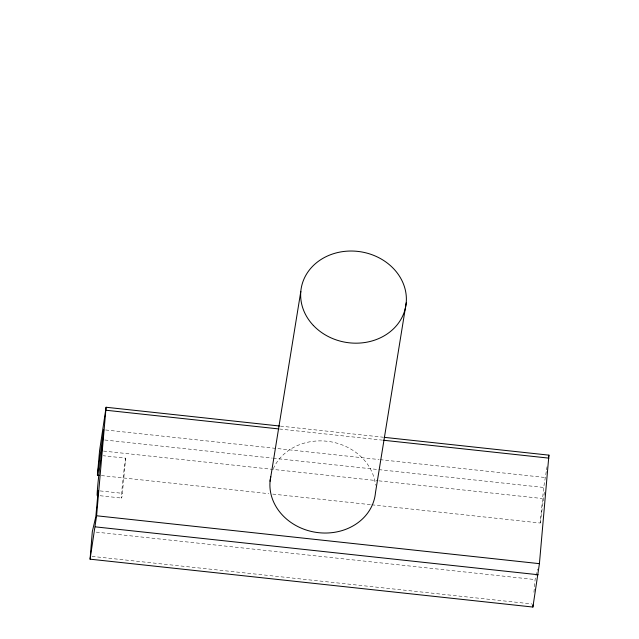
<?xml version="1.0" encoding="UTF-8"?>
<svg xmlns="http://www.w3.org/2000/svg" width="639" height="639" viewBox="0 0 639 639"><rect width="100%" height="100%" fill="white"/><g stroke="black" fill="none" stroke-linecap="round" stroke-linejoin="round"><path stroke-width="0.48" stroke-dasharray="3.19 2.4" d="M125.667 458.163L125.34 460.184A20.4 0.623 -83.8 0 0 122.121 487.869A20.4 0.623 -83.8 0 0 122.169 495.361L125.667 458.163L103.294 455.743M533.94 592.305L535.091 579.573L537.527 569.109M371.794 504.802L540.195 523.014L543.693 487.453L546.385 470.807M540.195 523.014L544.692 490.464M546.545 469.833L547.176 465.911M280.449 426.117L383.48 437.252M279.483 429.001L382.513 440.143M105.651 429.983L379.055 459.545M380.045 459.649L545.466 477.533M104.828 440.007L272.254 458.107M273.244 458.211L543.693 487.453M103.542 451.078L377.953 480.752M378.943 480.855L542.399 498.532M101.369 475.568L268.771 493.667M272.733 494.091L370.804 504.698M100.115 490.92L122.496 493.34M100.155 495.736L121.562 498.053M96.265 532.127L535.091 579.573M92.032 556.385L531.888 603.951M273.284 468.77A53.037 45.88 9.2 0 1 330.059 441.661A53.037 45.88 9.2 0 1 375.452 485.241"/><path stroke-width="0.96" d="M99.388 475.352L97.408 475.136L99.58 450.655L106.09 407.259L279.459 426.005M384.47 437.364L548.925 455.144L539.42 563.662L532.902 607.05L90.075 559.173L96.593 515.777L106.09 407.259M97.408 475.136L103.67 429.767L101.018 457.556A20.4 0.623 -83.8 0 0 97.799 485.241A20.4 0.623 -83.8 0 0 97.847 492.725L98.174 490.712L95.85 516.48L92.304 531.696L90.075 559.173M270.065 481.263L300.809 291.408M406.22 302.806L375.468 492.661A53.037 45.88 9.2 0 1 315.993 532.343A53.037 45.88 9.2 0 1 270.744 476.702M548.605 457.101L548.925 455.144M106.114 410.254L278.492 428.897M383.504 440.247L548.941 458.139M96.593 515.777L539.42 563.662M95.299 526.856L538.134 574.733M532.886 604.806L532.902 607.05M313.334 325.411A53.037 45.88 9.2 0 0 403.353 314.452A53.037 45.88 9.2 0 0 343.862 251.462A53.037 45.88 9.2 0 0 313.334 325.411"/></g></svg>
